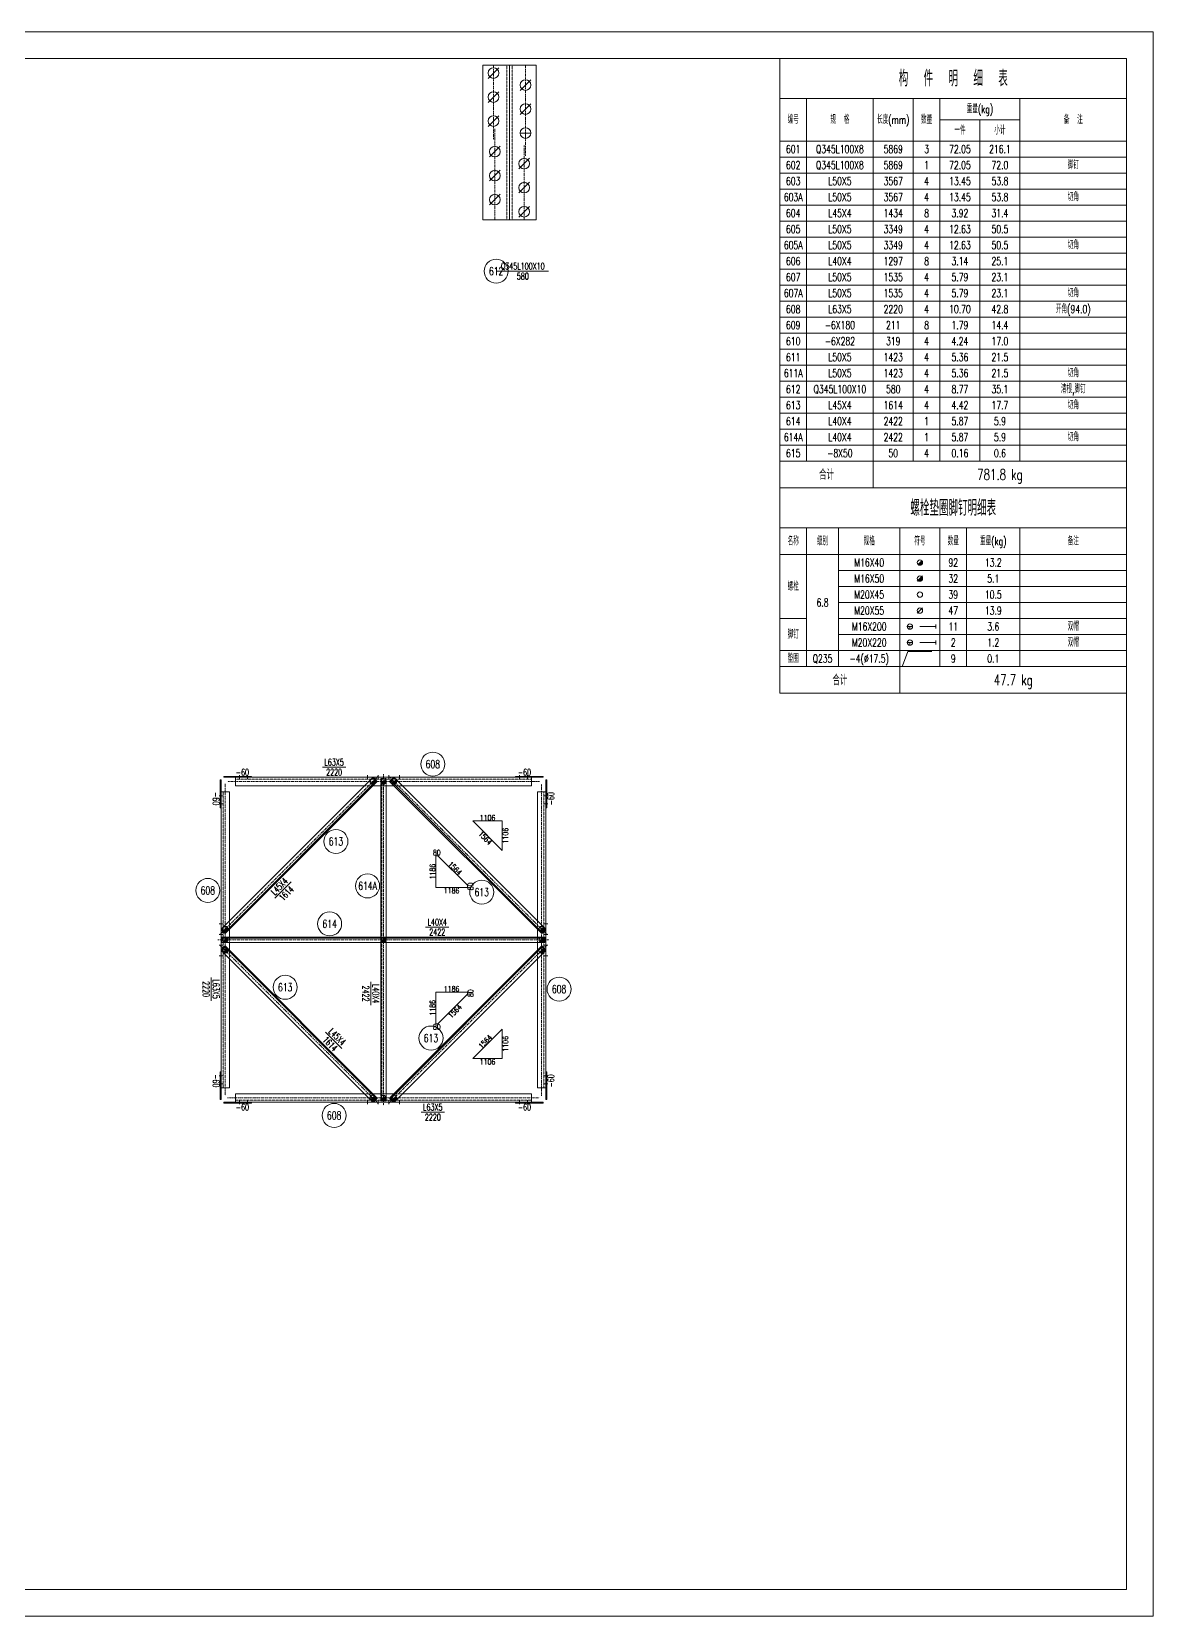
# Model space of a CAD drawing. Extents: x -62666 to 126696, y -48828 to 60042.
# Drawn here: x -54256 to -45846, y -24318 to -12438 of the extents above; entities that cross this region are included whole.
import ezdxf
from ezdxf.enums import TextEntityAlignment as Align

# ---------------------------------------------------------------- set-up
doc = ezdxf.new("R2010")
doc.units = 0
doc.header["$MEASUREMENT"] = 0
doc.linetypes.add('Dash', pattern=[2.75, 2, -0.75])
doc.linetypes.add('DashDot', pattern=[15.6, 9, -3, 0.6, -3])
doc.layers.get('0').update_dxf_attribs({"linetype": 'CONTINUOUS', "lineweight": 25})
doc.styles.get("Standard").update_dxf_attribs({"font": 'simplex.shx', "width": 0.7, "height": 3, "bigfont": 'gbhzfs.shx'})

# ---------------------------------------------------------------- blocks, each defined once
blk = doc.blocks.new('M16X40S')
at = {"color": 3, "linetype": 'Continuous', "lineweight": 13}
blk.add_line((-0.707, -0.707), (0.707, 0.707), dxfattribs=at)
blk.add_circle((0, 0), 1, dxfattribs=at)
for radius in [0.9, 0.8, 0.7, 0.6, 0.5, 0.4, 0.3, 0.2, 0.1]:
    blk.add_arc((0, 0), radius, 225, 45, dxfattribs=at)
blk = doc.blocks.new('M16X50S')
at = {"color": 3, "linetype": 'Continuous', "lineweight": 13}
blk.add_line((-1, -1), (1, 1), dxfattribs=at)
blk.add_circle((0, 0), 1, dxfattribs=at)
for radius in [0.9, 0.8, 0.7, 0.6, 0.5, 0.4, 0.3, 0.2, 0.1]:
    blk.add_arc((0, 0), radius, 225, 45, dxfattribs=at)
blk = doc.blocks.new('M20X45S')
at = {"color": 3, "linetype": 'Continuous', "lineweight": 13}
blk.add_circle((0, 0), 1, dxfattribs=at)
blk = doc.blocks.new('M20X55S')
at = {"color": 3, "linetype": 'Continuous', "lineweight": 13}
blk.add_line((-1, -1), (1, 1), dxfattribs=at)
blk.add_circle((0, 0), 1, dxfattribs=at)
blk = doc.blocks.new('StepBoltML')
at = {"color": 3, "linetype": 'Continuous', "lineweight": 13}
for p, q in [((-4.75, 0), (-2.75, 0)), ((-3.75, 0), (-3.75, -1)), ((0, 0), (6, 0)), ((6, -0.75), (6, 0.75))]:
    blk.add_line(p, q, dxfattribs=at)
blk.add_circle((-3.75, 0), 1, dxfattribs=at)
blk = doc.blocks.new('WasherML')
at = {"color": 3, "linetype": 'Continuous', "lineweight": 13}
for p, q in [((-6.5, -2.7), (-4.5, 2.7)), ((-4.5, 2.7), (4.5, 2.7))]:
    blk.add_line(p, q, dxfattribs=at)
blk = doc.blocks.new('StepBolt')
at = {"color": 3, "linetype": 'Continuous', "lineweight": 13}
for p, q in [((-1, 0), (1, 0)), ((0, 0), (0, -1))]:
    blk.add_line(p, q, dxfattribs=at)
blk.add_circle((0, 0), 1, dxfattribs=at)

msp = doc.modelspace()

# ---------------------------------------------------------------- linework, layer by layer
at = {"color": 7, "linetype": 'Continuous', "lineweight": 18}
for p, q in [((-62666.47025, -12438.15675), (-45846.47025, -12438.15675)), ((-45846.47025, -24318.15675), (-45846.47025, -12438.15675)), ((-62166.47025, -12638.15675), (-46046.47025, -12638.15675)), ((-46046.47025, -24118.15675), (-46046.47025, -12638.15675)), ((-62166.47025, -24118.15675), (-46046.47025, -24118.15675)), ((-62666.47025, -24318.15675), (-45846.47025, -24318.15675))]:
    msp.add_line(p, q, dxfattribs=at)
at = {"color": 2, "linetype": 'DashDot', "lineweight": 0}
for p, q in [((-50794.02382, -12688.15675), (-50793.8941, -13248.15675)), ((-50554.02382, -12688.15675), (-50554.15354, -13368.15675)), ((-50784.02382, -13847.45845), (-50783.8941, -13167.45845)), ((-50564.02382, -13847.45845), (-50564.15354, -13287.45845)), ((-51659.97587, -18021.24885), (-52843.64244, -19204.91542)), ((-51618.86674, -18005.13973), (-51618.86674, -20486.90937)), ((-50394.09105, -19204.91542), (-51577.75761, -18021.24885)), ((-52804.75156, -18076.02691), (-52804.75156, -20416.02219)), ((-50448.8691, -18060.13973), (-52788.86439, -18060.13973)), ((-50432.98192, -20416.02219), (-50432.98192, -18076.02691)), ((-52859.75156, -19246.02455), (-50377.98192, -19246.02455)), ((-52843.64244, -19287.13368), (-51659.97587, -20470.80024)), ((-51577.75761, -20470.80024), (-50394.09105, -19287.13368)), ((-52788.86439, -20431.90937), (-50448.8691, -20431.90937))]:
    msp.add_line(p, q, dxfattribs=at)
at = {"color": 1, "linetype": 'Dash', "lineweight": 0}
for p, q in [((-50694.02382, -13847.45845), (-50694.02382, -12688.15675)), ((-50654.02382, -13847.45845), (-50654.02382, -12688.15675)), ((-52608.86439, -18028.13973), (-52728.86439, -18028.13973)), ((-50508.8691, -18043.13973), (-52728.86439, -18043.13973)), ((-51638.86674, -18038.13973), (-51638.86674, -18091.13973)), ((-51598.86674, -18038.13973), (-51638.86674, -18038.13973)), ((-51630.86674, -18038.13973), (-51630.86674, -20453.90937)), ((-51598.86674, -18091.13973), (-51598.86674, -18038.13973)), ((-50508.8691, -18028.13973), (-50628.8691, -18028.13973)), ((-52836.75156, -18136.02691), (-52836.75156, -18256.02691)), ((-52821.75156, -18136.02691), (-52821.75156, -20356.02219)), ((-51760.97944, -18091.13973), (-51697.33983, -18091.13973)), ((-51540.39365, -18091.13973), (-51476.75404, -18091.13973)), ((-50415.98192, -20356.02219), (-50415.98192, -18136.02691)), ((-50400.98192, -18256.02691), (-50400.98192, -18136.02691)), ((-52773.75156, -19167.55146), (-52773.75156, -19103.91185)), ((-50463.98192, -19103.91185), (-50463.98192, -19167.55146)), ((-52773.75156, -19266.02455), (-52773.75156, -19226.02455)), ((-51638.86674, -19226.02455), (-51638.86674, -19266.02455)), ((-51598.86674, -19266.02455), (-51598.86674, -19226.02455)), ((-50463.98192, -19226.02455), (-50463.98192, -19266.02455)), ((-52773.75156, -19388.13725), (-52773.75156, -19324.49764)), ((-50463.98192, -19324.49764), (-50463.98192, -19388.13725)), ((-52836.75156, -20236.02219), (-52836.75156, -20356.02219)), ((-50400.98192, -20356.02219), (-50400.98192, -20236.02219)), ((-51697.33983, -20400.90937), (-51760.97944, -20400.90937)), ((-51638.86674, -20400.90937), (-51638.86674, -20453.90937)), ((-51598.86674, -20453.90937), (-51598.86674, -20400.90937)), ((-51476.75404, -20400.90937), (-51540.39365, -20400.90937)), ((-52728.86439, -20448.90937), (-50508.8691, -20448.90937)), ((-52728.86439, -20463.90937), (-52608.86439, -20463.90937)), ((-51638.86674, -20453.90937), (-51598.86674, -20453.90937)), ((-50628.8691, -20463.90937), (-50508.8691, -20463.90937))]:
    msp.add_line(p, q, dxfattribs=at)
at = {"color": 7, "linetype": 'Continuous', "lineweight": 13}
for p, q in [((-50766.52382, -14233.89234), (-50381.52382, -14233.89234)), ((-51901.36596, -17953.13973), (-52076.36596, -17953.13973)), ((-52310.84754, -18810.71345), (-52434.59122, -18934.45714)), ((-51302.73847, -19151.02455), (-51127.73847, -19151.02455)), ((-52911.75156, -19528.52376), (-52911.75156, -19703.52376)), ((-51713.86674, -19562.15282), (-51713.86674, -19737.15282)), ((-52054.17784, -19938.00534), (-51930.43415, -20061.74903)), ((-51336.36753, -20538.90937), (-51161.36753, -20538.90937))]:
    msp.add_line(p, q, dxfattribs=at)
at = {"color": 7, "linetype": 'Continuous', "lineweight": 0}
for p, q in [((-51670.58247, -18053.06866), (-52811.82263, -19194.30882)), ((-50425.91085, -19194.30882), (-51567.15101, -18053.06866)), ((-52829.75156, -19234.02455), (-50407.98192, -19234.02455)), ((-52811.82263, -19297.74028), (-51670.58247, -20438.98044)), ((-51567.15101, -20438.98044), (-50425.91085, -19297.74028))]:
    msp.add_line(p, q, dxfattribs=at)
at = {"color": 1, "linetype": 'Continuous', "lineweight": 0}
for p, q in [((-50727.88454, -18355.04235), (-50949.0615, -18355.04235)), ((-50949.0615, -18355.04235), (-50727.88454, -18576.21931)), ((-50727.88454, -18576.21931), (-50727.88454, -18355.04235)), ((-51210.5836, -18616.56444), (-51226.5836, -18616.56444)), ((-51226.5836, -18616.56444), (-51226.5836, -18853.74141)), ((-50989.40663, -18837.74141), (-51210.5836, -18616.56444)), ((-51226.5836, -18853.74141), (-50989.40663, -18853.74141)), ((-50989.40663, -18853.74141), (-50989.40663, -18837.74141)), ((-50989.40663, -19638.30769), (-51226.5836, -19638.30769)), ((-51226.5836, -19638.30769), (-51226.5836, -19875.48466)), ((-51210.5836, -19875.48466), (-50989.40663, -19654.30769)), ((-50989.40663, -19654.30769), (-50989.40663, -19638.30769)), ((-51226.5836, -19875.48466), (-51210.5836, -19875.48466)), ((-50727.88454, -19915.82979), (-50949.0615, -20137.00675)), ((-50727.88454, -20137.00675), (-50727.88454, -19915.82979)), ((-50949.0615, -20137.00675), (-50727.88454, -20137.00675))]:
    msp.add_line(p, q, dxfattribs=at)
at = {"color": 7, "linetype": 'Continuous', "lineweight": 0}
for points in [[(-50674.02382, -12688.15675), (-50874.02382, -12688.15675)], [(-50874.02382, -12688.15675), (-50874.02382, -13847.45845)], [(-50674.02382, -13847.45845), (-50674.02382, -12688.15675)], [(-50674.02382, -12688.15675), (-50474.02382, -12688.15675)], [(-50674.02382, -13847.45845), (-50674.02382, -12688.15675)], [(-50474.02382, -12688.15675), (-50474.02382, -13847.45845)], [(-50874.02382, -13847.45845), (-50674.02382, -13847.45845)], [(-50474.02382, -13847.45845), (-50674.02382, -13847.45845)], [(-52842.73692, -18256.02691), (-52842.73692, -18048.18843)], [(-52842.73692, -18048.18843), (-52836.75156, -18048.18843)], [(-52836.75156, -18048.18843), (-52836.75156, -18256.02691)], [(-52830.20741, -19160.36769), (-51704.5236, -18034.68388)], [(-52608.86439, -18022.15437), (-52816.70286, -18022.15437)], [(-52816.70286, -18022.15437), (-52816.70286, -18028.13973)], [(-52816.70286, -18028.13973), (-52608.86439, -18028.13973)], [(-52728.86439, -18028.13973), (-52728.86439, -18091.13973)], [(-52608.86439, -18028.13973), (-52608.86439, -18022.15437)], [(-50628.8691, -18028.13973), (-52608.86439, -18028.13973)], [(-51704.5236, -18034.68388), (-51688.96725, -18034.68388)], [(-51688.96725, -18034.68388), (-51664.92562, -18058.72551)], [(-51572.80787, -18058.72551), (-51548.76624, -18034.68388)], [(-51548.76624, -18034.68388), (-51533.20989, -18034.68388)], [(-51533.20989, -18034.68388), (-50407.52608, -19160.36769)], [(-50628.8691, -18028.13973), (-50628.8691, -18022.15437)], [(-50628.8691, -18022.15437), (-50421.03062, -18022.15437)], [(-50421.03062, -18028.13973), (-50628.8691, -18028.13973)], [(-50508.8691, -18091.13973), (-50508.8691, -18028.13973)], [(-50421.03062, -18022.15437), (-50421.03062, -18028.13973)], [(-50400.98192, -18048.18843), (-50400.98192, -18256.02691)], [(-50394.99657, -18048.18843), (-50400.98192, -18048.18843)], [(-50394.99657, -18256.02691), (-50394.99657, -18048.18843)], [(-52773.75156, -18136.02691), (-52836.75156, -18136.02691)], [(-51664.92562, -18058.72551), (-52806.16578, -19199.96567)], [(-52773.75156, -19103.91185), (-52773.75156, -18136.02691)], [(-52728.86439, -18091.13973), (-51760.97944, -18091.13973)], [(-51697.33983, -18091.13973), (-51540.39365, -18091.13973)], [(-51638.86674, -18091.13973), (-51638.86674, -19226.02455)], [(-51598.86674, -19226.02455), (-51598.86674, -18091.13973)], [(-50431.56771, -19199.96567), (-51572.80787, -18058.72551)], [(-51476.75404, -18091.13973), (-50508.8691, -18091.13973)], [(-50400.98192, -18136.02691), (-50463.98192, -18136.02691)], [(-50463.98192, -18136.02691), (-50463.98192, -19103.91185)], [(-52836.75156, -18256.02691), (-52842.73692, -18256.02691)], [(-52836.75156, -18256.02691), (-52836.75156, -20236.02219)], [(-50400.98192, -20236.02219), (-50400.98192, -18256.02691)], [(-50400.98192, -18256.02691), (-50394.99657, -18256.02691)], [(-52830.20741, -19175.92404), (-52830.20741, -19160.36769)], [(-52806.16578, -19199.96567), (-52830.20741, -19175.92404)], [(-52829.75156, -19226.02455), (-50407.98192, -19226.02455)], [(-52829.75156, -19266.02455), (-52829.75156, -19226.02455)], [(-52773.75156, -19226.02455), (-52773.75156, -19167.55146)], [(-50463.98192, -19167.55146), (-50463.98192, -19226.02455)], [(-50407.52608, -19175.92404), (-50431.56771, -19199.96567)], [(-50407.98192, -19226.02455), (-50407.98192, -19266.02455)], [(-50407.52608, -19160.36769), (-50407.52608, -19175.92404)], [(-52830.20741, -19316.12505), (-52806.16578, -19292.08342)], [(-52830.20741, -19331.6814), (-52830.20741, -19316.12505)], [(-51704.5236, -20457.36521), (-52830.20741, -19331.6814)], [(-50407.98192, -19266.02455), (-52829.75156, -19266.02455)], [(-52806.16578, -19292.08342), (-51664.92562, -20433.32358)], [(-52773.75156, -19324.49764), (-52773.75156, -19266.02455)], [(-51638.86674, -19266.02455), (-51638.86674, -20400.90937)], [(-51598.86674, -20400.90937), (-51598.86674, -19266.02455)], [(-51572.80787, -20433.32358), (-50431.56771, -19292.08342)], [(-50407.52608, -19331.6814), (-51533.20989, -20457.36521)], [(-50463.98192, -19266.02455), (-50463.98192, -19324.49764)], [(-50431.56771, -19292.08342), (-50407.52608, -19316.12505)], [(-50407.52608, -19316.12505), (-50407.52608, -19331.6814)], [(-52773.75156, -20356.02219), (-52773.75156, -19388.13725)], [(-50463.98192, -19388.13725), (-50463.98192, -20356.02219)], [(-52836.75156, -20236.02219), (-52842.73692, -20236.02219)], [(-52842.73692, -20236.02219), (-52842.73692, -20443.86067)], [(-52836.75156, -20443.86067), (-52836.75156, -20236.02219)], [(-50400.98192, -20443.86067), (-50400.98192, -20236.02219)], [(-50400.98192, -20236.02219), (-50394.99657, -20236.02219)], [(-50394.99657, -20236.02219), (-50394.99657, -20443.86067)], [(-52836.75156, -20356.02219), (-52773.75156, -20356.02219)], [(-51760.97944, -20400.90937), (-52728.86439, -20400.90937)], [(-52728.86439, -20400.90937), (-52728.86439, -20463.90937)], [(-51540.39365, -20400.90937), (-51697.33983, -20400.90937)], [(-51664.92562, -20433.32358), (-51688.96725, -20457.36521)], [(-51548.76624, -20457.36521), (-51572.80787, -20433.32358)], [(-50508.8691, -20400.90937), (-51476.75404, -20400.90937)], [(-50508.8691, -20463.90937), (-50508.8691, -20400.90937)], [(-50463.98192, -20356.02219), (-50400.98192, -20356.02219)], [(-52842.73692, -20443.86067), (-52836.75156, -20443.86067)], [(-52816.70286, -20463.90937), (-52608.86439, -20463.90937)], [(-52816.70286, -20469.89472), (-52816.70286, -20463.90937)], [(-52608.86439, -20469.89472), (-52816.70286, -20469.89472)], [(-52608.86439, -20463.90937), (-50628.8691, -20463.90937)], [(-52608.86439, -20463.90937), (-52608.86439, -20469.89472)], [(-51688.96725, -20457.36521), (-51704.5236, -20457.36521)], [(-51533.20989, -20457.36521), (-51548.76624, -20457.36521)], [(-50421.03062, -20463.90937), (-50628.8691, -20463.90937)], [(-50628.8691, -20463.90937), (-50628.8691, -20469.89472)], [(-50628.8691, -20469.89472), (-50421.03062, -20469.89472)], [(-50421.03062, -20469.89472), (-50421.03062, -20463.90937)], [(-50394.99657, -20443.86067), (-50400.98192, -20443.86067)]]:
    msp.add_lwpolyline(points, dxfattribs=at)
at = {"color": 3, "linetype": 'Continuous', "lineweight": 13}
for points in [[(-48646.47025, -12638.15675), (-48646.47025, -12938.15675), (-46046.47025, -12938.15675), (-46046.47025, -12638.15675)], [(-48646.47025, -12938.15675), (-48646.47025, -13258.15675), (-48446.47025, -13258.15675), (-48446.47025, -12938.15675)], [(-48446.47025, -12938.15675), (-48446.47025, -13258.15675), (-47946.47025, -13258.15675), (-47946.47025, -12938.15675)], [(-47946.47025, -12938.15675), (-47946.47025, -13258.15675), (-47646.47025, -13258.15675), (-47646.47025, -12938.15675)], [(-47646.47025, -12938.15675), (-47646.47025, -13258.15675), (-47446.47025, -13258.15675), (-47446.47025, -12938.15675)], [(-47446.47025, -12938.15675), (-47446.47025, -13098.15675), (-46846.47025, -13098.15675), (-46846.47025, -12938.15675)], [(-46846.47025, -12938.15675), (-46846.47025, -13258.15675), (-46046.47025, -13258.15675), (-46046.47025, -12938.15675)], [(-47446.47025, -13098.15675), (-47446.47025, -13258.15675), (-47146.47025, -13258.15675), (-47146.47025, -13098.15675)], [(-47146.47025, -13098.15675), (-47146.47025, -13258.15675), (-46846.47025, -13258.15675), (-46846.47025, -13098.15675)], [(-48646.47025, -13258.15675), (-48646.47025, -13378.15675), (-48446.47025, -13378.15675), (-48446.47025, -13258.15675)], [(-48446.47025, -13258.15675), (-48446.47025, -13378.15675), (-47946.47025, -13378.15675), (-47946.47025, -13258.15675)], [(-47946.47025, -13258.15675), (-47946.47025, -13378.15675), (-47646.47025, -13378.15675), (-47646.47025, -13258.15675)], [(-47646.47025, -13258.15675), (-47646.47025, -13378.15675), (-47446.47025, -13378.15675), (-47446.47025, -13258.15675)], [(-47446.47025, -13258.15675), (-47446.47025, -13378.15675), (-47146.47025, -13378.15675), (-47146.47025, -13258.15675)], [(-47146.47025, -13258.15675), (-47146.47025, -13378.15675), (-46846.47025, -13378.15675), (-46846.47025, -13258.15675)], [(-46846.47025, -13258.15675), (-46846.47025, -13378.15675), (-46046.47025, -13378.15675), (-46046.47025, -13258.15675)], [(-48646.47025, -13378.15675), (-48646.47025, -13498.15675), (-48446.47025, -13498.15675), (-48446.47025, -13378.15675)], [(-48446.47025, -13378.15675), (-48446.47025, -13498.15675), (-47946.47025, -13498.15675), (-47946.47025, -13378.15675)], [(-47946.47025, -13378.15675), (-47946.47025, -13498.15675), (-47646.47025, -13498.15675), (-47646.47025, -13378.15675)], [(-47646.47025, -13378.15675), (-47646.47025, -13498.15675), (-47446.47025, -13498.15675), (-47446.47025, -13378.15675)], [(-47446.47025, -13378.15675), (-47446.47025, -13498.15675), (-47146.47025, -13498.15675), (-47146.47025, -13378.15675)], [(-47146.47025, -13378.15675), (-47146.47025, -13498.15675), (-46846.47025, -13498.15675), (-46846.47025, -13378.15675)], [(-46846.47025, -13378.15675), (-46846.47025, -13498.15675), (-46046.47025, -13498.15675), (-46046.47025, -13378.15675)], [(-48646.47025, -13498.15675), (-48646.47025, -13618.15675), (-48446.47025, -13618.15675), (-48446.47025, -13498.15675)], [(-48446.47025, -13498.15675), (-48446.47025, -13618.15675), (-47946.47025, -13618.15675), (-47946.47025, -13498.15675)], [(-47946.47025, -13498.15675), (-47946.47025, -13618.15675), (-47646.47025, -13618.15675), (-47646.47025, -13498.15675)], [(-47646.47025, -13498.15675), (-47646.47025, -13618.15675), (-47446.47025, -13618.15675), (-47446.47025, -13498.15675)], [(-47446.47025, -13498.15675), (-47446.47025, -13618.15675), (-47146.47025, -13618.15675), (-47146.47025, -13498.15675)], [(-47146.47025, -13498.15675), (-47146.47025, -13618.15675), (-46846.47025, -13618.15675), (-46846.47025, -13498.15675)], [(-46846.47025, -13498.15675), (-46846.47025, -13618.15675), (-46046.47025, -13618.15675), (-46046.47025, -13498.15675)], [(-48646.47025, -13618.15675), (-48646.47025, -13738.15675), (-48446.47025, -13738.15675), (-48446.47025, -13618.15675)], [(-48446.47025, -13618.15675), (-48446.47025, -13738.15675), (-47946.47025, -13738.15675), (-47946.47025, -13618.15675)], [(-47946.47025, -13618.15675), (-47946.47025, -13738.15675), (-47646.47025, -13738.15675), (-47646.47025, -13618.15675)], [(-47646.47025, -13618.15675), (-47646.47025, -13738.15675), (-47446.47025, -13738.15675), (-47446.47025, -13618.15675)], [(-47446.47025, -13618.15675), (-47446.47025, -13738.15675), (-47146.47025, -13738.15675), (-47146.47025, -13618.15675)], [(-47146.47025, -13618.15675), (-47146.47025, -13738.15675), (-46846.47025, -13738.15675), (-46846.47025, -13618.15675)], [(-46846.47025, -13618.15675), (-46846.47025, -13738.15675), (-46046.47025, -13738.15675), (-46046.47025, -13618.15675)], [(-48646.47025, -13738.15675), (-48646.47025, -13858.15675), (-48446.47025, -13858.15675), (-48446.47025, -13738.15675)], [(-48446.47025, -13738.15675), (-48446.47025, -13858.15675), (-47946.47025, -13858.15675), (-47946.47025, -13738.15675)], [(-47946.47025, -13738.15675), (-47946.47025, -13858.15675), (-47646.47025, -13858.15675), (-47646.47025, -13738.15675)], [(-47646.47025, -13738.15675), (-47646.47025, -13858.15675), (-47446.47025, -13858.15675), (-47446.47025, -13738.15675)], [(-47446.47025, -13738.15675), (-47446.47025, -13858.15675), (-47146.47025, -13858.15675), (-47146.47025, -13738.15675)], [(-47146.47025, -13738.15675), (-47146.47025, -13858.15675), (-46846.47025, -13858.15675), (-46846.47025, -13738.15675)], [(-46846.47025, -13738.15675), (-46846.47025, -13858.15675), (-46046.47025, -13858.15675), (-46046.47025, -13738.15675)], [(-48646.47025, -13858.15675), (-48646.47025, -13978.15675), (-48446.47025, -13978.15675), (-48446.47025, -13858.15675)], [(-48446.47025, -13858.15675), (-48446.47025, -13978.15675), (-47946.47025, -13978.15675), (-47946.47025, -13858.15675)], [(-47946.47025, -13858.15675), (-47946.47025, -13978.15675), (-47646.47025, -13978.15675), (-47646.47025, -13858.15675)], [(-47646.47025, -13858.15675), (-47646.47025, -13978.15675), (-47446.47025, -13978.15675), (-47446.47025, -13858.15675)], [(-47446.47025, -13858.15675), (-47446.47025, -13978.15675), (-47146.47025, -13978.15675), (-47146.47025, -13858.15675)], [(-47146.47025, -13858.15675), (-47146.47025, -13978.15675), (-46846.47025, -13978.15675), (-46846.47025, -13858.15675)], [(-46846.47025, -13858.15675), (-46846.47025, -13978.15675), (-46046.47025, -13978.15675), (-46046.47025, -13858.15675)], [(-48646.47025, -13978.15675), (-48646.47025, -14098.15675), (-48446.47025, -14098.15675), (-48446.47025, -13978.15675)], [(-48446.47025, -13978.15675), (-48446.47025, -14098.15675), (-47946.47025, -14098.15675), (-47946.47025, -13978.15675)], [(-47946.47025, -13978.15675), (-47946.47025, -14098.15675), (-47646.47025, -14098.15675), (-47646.47025, -13978.15675)], [(-47646.47025, -13978.15675), (-47646.47025, -14098.15675), (-47446.47025, -14098.15675), (-47446.47025, -13978.15675)], [(-47446.47025, -13978.15675), (-47446.47025, -14098.15675), (-47146.47025, -14098.15675), (-47146.47025, -13978.15675)], [(-47146.47025, -13978.15675), (-47146.47025, -14098.15675), (-46846.47025, -14098.15675), (-46846.47025, -13978.15675)], [(-46846.47025, -13978.15675), (-46846.47025, -14098.15675), (-46046.47025, -14098.15675), (-46046.47025, -13978.15675)], [(-48646.47025, -14098.15675), (-48646.47025, -14218.15675), (-48446.47025, -14218.15675), (-48446.47025, -14098.15675)], [(-48446.47025, -14098.15675), (-48446.47025, -14218.15675), (-47946.47025, -14218.15675), (-47946.47025, -14098.15675)], [(-47946.47025, -14098.15675), (-47946.47025, -14218.15675), (-47646.47025, -14218.15675), (-47646.47025, -14098.15675)], [(-47646.47025, -14098.15675), (-47646.47025, -14218.15675), (-47446.47025, -14218.15675), (-47446.47025, -14098.15675)], [(-47446.47025, -14098.15675), (-47446.47025, -14218.15675), (-47146.47025, -14218.15675), (-47146.47025, -14098.15675)], [(-47146.47025, -14098.15675), (-47146.47025, -14218.15675), (-46846.47025, -14218.15675), (-46846.47025, -14098.15675)], [(-46846.47025, -14098.15675), (-46846.47025, -14218.15675), (-46046.47025, -14218.15675), (-46046.47025, -14098.15675)], [(-48646.47025, -14218.15675), (-48646.47025, -14338.15675), (-48446.47025, -14338.15675), (-48446.47025, -14218.15675)], [(-48446.47025, -14218.15675), (-48446.47025, -14338.15675), (-47946.47025, -14338.15675), (-47946.47025, -14218.15675)], [(-47946.47025, -14218.15675), (-47946.47025, -14338.15675), (-47646.47025, -14338.15675), (-47646.47025, -14218.15675)], [(-47646.47025, -14218.15675), (-47646.47025, -14338.15675), (-47446.47025, -14338.15675), (-47446.47025, -14218.15675)], [(-47446.47025, -14218.15675), (-47446.47025, -14338.15675), (-47146.47025, -14338.15675), (-47146.47025, -14218.15675)], [(-47146.47025, -14218.15675), (-47146.47025, -14338.15675), (-46846.47025, -14338.15675), (-46846.47025, -14218.15675)], [(-46846.47025, -14218.15675), (-46846.47025, -14338.15675), (-46046.47025, -14338.15675), (-46046.47025, -14218.15675)], [(-48646.47025, -14338.15675), (-48646.47025, -14458.15675), (-48446.47025, -14458.15675), (-48446.47025, -14338.15675)], [(-48446.47025, -14338.15675), (-48446.47025, -14458.15675), (-47946.47025, -14458.15675), (-47946.47025, -14338.15675)], [(-47946.47025, -14338.15675), (-47946.47025, -14458.15675), (-47646.47025, -14458.15675), (-47646.47025, -14338.15675)], [(-47646.47025, -14338.15675), (-47646.47025, -14458.15675), (-47446.47025, -14458.15675), (-47446.47025, -14338.15675)], [(-47446.47025, -14338.15675), (-47446.47025, -14458.15675), (-47146.47025, -14458.15675), (-47146.47025, -14338.15675)], [(-47146.47025, -14338.15675), (-47146.47025, -14458.15675), (-46846.47025, -14458.15675), (-46846.47025, -14338.15675)], [(-46846.47025, -14338.15675), (-46846.47025, -14458.15675), (-46046.47025, -14458.15675), (-46046.47025, -14338.15675)], [(-48646.47025, -14458.15675), (-48646.47025, -14578.15675), (-48446.47025, -14578.15675), (-48446.47025, -14458.15675)], [(-48446.47025, -14458.15675), (-48446.47025, -14578.15675), (-47946.47025, -14578.15675), (-47946.47025, -14458.15675)], [(-47946.47025, -14458.15675), (-47946.47025, -14578.15675), (-47646.47025, -14578.15675), (-47646.47025, -14458.15675)], [(-47646.47025, -14458.15675), (-47646.47025, -14578.15675), (-47446.47025, -14578.15675), (-47446.47025, -14458.15675)], [(-47446.47025, -14458.15675), (-47446.47025, -14578.15675), (-47146.47025, -14578.15675), (-47146.47025, -14458.15675)], [(-47146.47025, -14458.15675), (-47146.47025, -14578.15675), (-46846.47025, -14578.15675), (-46846.47025, -14458.15675)], [(-46846.47025, -14458.15675), (-46846.47025, -14578.15675), (-46046.47025, -14578.15675), (-46046.47025, -14458.15675)], [(-48646.47025, -14578.15675), (-48646.47025, -14698.15675), (-48446.47025, -14698.15675), (-48446.47025, -14578.15675)], [(-48446.47025, -14578.15675), (-48446.47025, -14698.15675), (-47946.47025, -14698.15675), (-47946.47025, -14578.15675)], [(-47946.47025, -14578.15675), (-47946.47025, -14698.15675), (-47646.47025, -14698.15675), (-47646.47025, -14578.15675)], [(-47646.47025, -14578.15675), (-47646.47025, -14698.15675), (-47446.47025, -14698.15675), (-47446.47025, -14578.15675)], [(-47446.47025, -14578.15675), (-47446.47025, -14698.15675), (-47146.47025, -14698.15675), (-47146.47025, -14578.15675)], [(-47146.47025, -14578.15675), (-47146.47025, -14698.15675), (-46846.47025, -14698.15675), (-46846.47025, -14578.15675)], [(-46846.47025, -14578.15675), (-46846.47025, -14698.15675), (-46046.47025, -14698.15675), (-46046.47025, -14578.15675)], [(-48646.47025, -14698.15675), (-48646.47025, -14818.15675), (-48446.47025, -14818.15675), (-48446.47025, -14698.15675)], [(-48446.47025, -14698.15675), (-48446.47025, -14818.15675), (-47946.47025, -14818.15675), (-47946.47025, -14698.15675)], [(-47946.47025, -14698.15675), (-47946.47025, -14818.15675), (-47646.47025, -14818.15675), (-47646.47025, -14698.15675)], [(-47646.47025, -14698.15675), (-47646.47025, -14818.15675), (-47446.47025, -14818.15675), (-47446.47025, -14698.15675)], [(-47446.47025, -14698.15675), (-47446.47025, -14818.15675), (-47146.47025, -14818.15675), (-47146.47025, -14698.15675)], [(-47146.47025, -14698.15675), (-47146.47025, -14818.15675), (-46846.47025, -14818.15675), (-46846.47025, -14698.15675)], [(-46846.47025, -14698.15675), (-46846.47025, -14818.15675), (-46046.47025, -14818.15675), (-46046.47025, -14698.15675)], [(-48646.47025, -14818.15675), (-48646.47025, -14938.15675), (-48446.47025, -14938.15675), (-48446.47025, -14818.15675)], [(-48446.47025, -14818.15675), (-48446.47025, -14938.15675), (-47946.47025, -14938.15675), (-47946.47025, -14818.15675)], [(-47946.47025, -14818.15675), (-47946.47025, -14938.15675), (-47646.47025, -14938.15675), (-47646.47025, -14818.15675)], [(-47646.47025, -14818.15675), (-47646.47025, -14938.15675), (-47446.47025, -14938.15675), (-47446.47025, -14818.15675)], [(-47446.47025, -14818.15675), (-47446.47025, -14938.15675), (-47146.47025, -14938.15675), (-47146.47025, -14818.15675)], [(-47146.47025, -14818.15675), (-47146.47025, -14938.15675), (-46846.47025, -14938.15675), (-46846.47025, -14818.15675)], [(-46846.47025, -14818.15675), (-46846.47025, -14938.15675), (-46046.47025, -14938.15675), (-46046.47025, -14818.15675)], [(-48646.47025, -14938.15675), (-48646.47025, -15058.15675), (-48446.47025, -15058.15675), (-48446.47025, -14938.15675)], [(-48446.47025, -14938.15675), (-48446.47025, -15058.15675), (-47946.47025, -15058.15675), (-47946.47025, -14938.15675)], [(-47946.47025, -14938.15675), (-47946.47025, -15058.15675), (-47646.47025, -15058.15675), (-47646.47025, -14938.15675)], [(-47646.47025, -14938.15675), (-47646.47025, -15058.15675), (-47446.47025, -15058.15675), (-47446.47025, -14938.15675)], [(-47446.47025, -14938.15675), (-47446.47025, -15058.15675), (-47146.47025, -15058.15675), (-47146.47025, -14938.15675)], [(-47146.47025, -14938.15675), (-47146.47025, -15058.15675), (-46846.47025, -15058.15675), (-46846.47025, -14938.15675)], [(-46846.47025, -14938.15675), (-46846.47025, -15058.15675), (-46046.47025, -15058.15675), (-46046.47025, -14938.15675)], [(-48646.47025, -15058.15675), (-48646.47025, -15178.15675), (-48446.47025, -15178.15675), (-48446.47025, -15058.15675)], [(-48446.47025, -15058.15675), (-48446.47025, -15178.15675), (-47946.47025, -15178.15675), (-47946.47025, -15058.15675)], [(-47946.47025, -15058.15675), (-47946.47025, -15178.15675), (-47646.47025, -15178.15675), (-47646.47025, -15058.15675)], [(-47646.47025, -15058.15675), (-47646.47025, -15178.15675), (-47446.47025, -15178.15675), (-47446.47025, -15058.15675)], [(-47446.47025, -15058.15675), (-47446.47025, -15178.15675), (-47146.47025, -15178.15675), (-47146.47025, -15058.15675)], [(-47146.47025, -15058.15675), (-47146.47025, -15178.15675), (-46846.47025, -15178.15675), (-46846.47025, -15058.15675)], [(-46846.47025, -15058.15675), (-46846.47025, -15178.15675), (-46046.47025, -15178.15675), (-46046.47025, -15058.15675)], [(-48646.47025, -15178.15675), (-48646.47025, -15298.15675), (-48446.47025, -15298.15675), (-48446.47025, -15178.15675)], [(-48446.47025, -15178.15675), (-48446.47025, -15298.15675), (-47946.47025, -15298.15675), (-47946.47025, -15178.15675)], [(-47946.47025, -15178.15675), (-47946.47025, -15298.15675), (-47646.47025, -15298.15675), (-47646.47025, -15178.15675)], [(-47646.47025, -15178.15675), (-47646.47025, -15298.15675), (-47446.47025, -15298.15675), (-47446.47025, -15178.15675)], [(-47446.47025, -15178.15675), (-47446.47025, -15298.15675), (-47146.47025, -15298.15675), (-47146.47025, -15178.15675)], [(-47146.47025, -15178.15675), (-47146.47025, -15298.15675), (-46846.47025, -15298.15675), (-46846.47025, -15178.15675)], [(-46846.47025, -15178.15675), (-46846.47025, -15298.15675), (-46046.47025, -15298.15675), (-46046.47025, -15178.15675)], [(-48646.47025, -15298.15675), (-48646.47025, -15418.15675), (-48446.47025, -15418.15675), (-48446.47025, -15298.15675)], [(-48446.47025, -15298.15675), (-48446.47025, -15418.15675), (-47946.47025, -15418.15675), (-47946.47025, -15298.15675)], [(-47946.47025, -15298.15675), (-47946.47025, -15418.15675), (-47646.47025, -15418.15675), (-47646.47025, -15298.15675)], [(-47646.47025, -15298.15675), (-47646.47025, -15418.15675), (-47446.47025, -15418.15675), (-47446.47025, -15298.15675)], [(-47446.47025, -15298.15675), (-47446.47025, -15418.15675), (-47146.47025, -15418.15675), (-47146.47025, -15298.15675)], [(-47146.47025, -15298.15675), (-47146.47025, -15418.15675), (-46846.47025, -15418.15675), (-46846.47025, -15298.15675)], [(-46846.47025, -15298.15675), (-46846.47025, -15418.15675), (-46046.47025, -15418.15675), (-46046.47025, -15298.15675)], [(-48646.47025, -15418.15675), (-48646.47025, -15538.15675), (-48446.47025, -15538.15675), (-48446.47025, -15418.15675)], [(-48446.47025, -15418.15675), (-48446.47025, -15538.15675), (-47946.47025, -15538.15675), (-47946.47025, -15418.15675)], [(-47946.47025, -15418.15675), (-47946.47025, -15538.15675), (-47646.47025, -15538.15675), (-47646.47025, -15418.15675)], [(-47646.47025, -15418.15675), (-47646.47025, -15538.15675), (-47446.47025, -15538.15675), (-47446.47025, -15418.15675)], [(-47446.47025, -15418.15675), (-47446.47025, -15538.15675), (-47146.47025, -15538.15675), (-47146.47025, -15418.15675)], [(-47146.47025, -15418.15675), (-47146.47025, -15538.15675), (-46846.47025, -15538.15675), (-46846.47025, -15418.15675)], [(-46846.47025, -15418.15675), (-46846.47025, -15538.15675), (-46046.47025, -15538.15675), (-46046.47025, -15418.15675)], [(-48646.47025, -15538.15675), (-48646.47025, -15658.15675), (-48446.47025, -15658.15675), (-48446.47025, -15538.15675)], [(-48446.47025, -15538.15675), (-48446.47025, -15658.15675), (-47946.47025, -15658.15675), (-47946.47025, -15538.15675)], [(-47946.47025, -15538.15675), (-47946.47025, -15658.15675), (-47646.47025, -15658.15675), (-47646.47025, -15538.15675)], [(-47646.47025, -15538.15675), (-47646.47025, -15658.15675), (-47446.47025, -15658.15675), (-47446.47025, -15538.15675)], [(-47446.47025, -15538.15675), (-47446.47025, -15658.15675), (-47146.47025, -15658.15675), (-47146.47025, -15538.15675)], [(-47146.47025, -15538.15675), (-47146.47025, -15658.15675), (-46846.47025, -15658.15675), (-46846.47025, -15538.15675)], [(-46846.47025, -15538.15675), (-46846.47025, -15658.15675), (-46046.47025, -15658.15675), (-46046.47025, -15538.15675)], [(-48646.47025, -15658.15675), (-48646.47025, -15858.15675), (-47946.47025, -15858.15675), (-47946.47025, -15658.15675)], [(-47946.47025, -15658.15675), (-47946.47025, -15858.15675), (-46046.47025, -15858.15675), (-46046.47025, -15658.15675)], [(-48646.47025, -15858.15675), (-48646.47025, -16158.15675), (-46046.47025, -16158.15675), (-46046.47025, -15858.15675)], [(-48646.47025, -16158.15675), (-48646.47025, -16358.15675), (-48446.47025, -16358.15675), (-48446.47025, -16158.15675)], [(-48446.47025, -16158.15675), (-48446.47025, -16358.15675), (-48206.47025, -16358.15675), (-48206.47025, -16158.15675)], [(-48206.47025, -16158.15675), (-48206.47025, -16358.15675), (-47746.47025, -16358.15675), (-47746.47025, -16158.15675)], [(-47746.47025, -16158.15675), (-47746.47025, -16358.15675), (-47446.47025, -16358.15675), (-47446.47025, -16158.15675)], [(-47446.47025, -16158.15675), (-47446.47025, -16358.15675), (-47246.47025, -16358.15675), (-47246.47025, -16158.15675)], [(-47246.47025, -16158.15675), (-47246.47025, -16358.15675), (-46846.47025, -16358.15675), (-46846.47025, -16158.15675)], [(-46846.47025, -16158.15675), (-46846.47025, -16358.15675), (-46046.47025, -16358.15675), (-46046.47025, -16158.15675)], [(-48646.47025, -16358.15675), (-48646.47025, -16838.15675), (-48446.47025, -16838.15675), (-48446.47025, -16358.15675)], [(-48446.47025, -16358.15675), (-48446.47025, -17078.15675), (-48206.47025, -17078.15675), (-48206.47025, -16358.15675)], [(-48206.47025, -16358.15675), (-48206.47025, -16478.15675), (-47746.47025, -16478.15675), (-47746.47025, -16358.15675)], [(-47746.47025, -16358.15675), (-47746.47025, -16478.15675), (-47446.47025, -16478.15675), (-47446.47025, -16358.15675)], [(-47446.47025, -16358.15675), (-47446.47025, -16478.15675), (-47246.47025, -16478.15675), (-47246.47025, -16358.15675)], [(-47246.47025, -16358.15675), (-47246.47025, -16478.15675), (-46846.47025, -16478.15675), (-46846.47025, -16358.15675)], [(-46846.47025, -16358.15675), (-46846.47025, -16478.15675), (-46046.47025, -16478.15675), (-46046.47025, -16358.15675)], [(-48206.47025, -16478.15675), (-48206.47025, -16598.15675), (-47746.47025, -16598.15675), (-47746.47025, -16478.15675)], [(-47746.47025, -16478.15675), (-47746.47025, -16598.15675), (-47446.47025, -16598.15675), (-47446.47025, -16478.15675)], [(-47446.47025, -16478.15675), (-47446.47025, -16598.15675), (-47246.47025, -16598.15675), (-47246.47025, -16478.15675)], [(-47246.47025, -16478.15675), (-47246.47025, -16598.15675), (-46846.47025, -16598.15675), (-46846.47025, -16478.15675)], [(-46846.47025, -16478.15675), (-46846.47025, -16598.15675), (-46046.47025, -16598.15675), (-46046.47025, -16478.15675)], [(-48206.47025, -16598.15675), (-48206.47025, -16718.15675), (-47746.47025, -16718.15675), (-47746.47025, -16598.15675)], [(-47746.47025, -16598.15675), (-47746.47025, -16718.15675), (-47446.47025, -16718.15675), (-47446.47025, -16598.15675)], [(-47446.47025, -16598.15675), (-47446.47025, -16718.15675), (-47246.47025, -16718.15675), (-47246.47025, -16598.15675)], [(-47246.47025, -16598.15675), (-47246.47025, -16718.15675), (-46846.47025, -16718.15675), (-46846.47025, -16598.15675)], [(-46846.47025, -16598.15675), (-46846.47025, -16718.15675), (-46046.47025, -16718.15675), (-46046.47025, -16598.15675)], [(-48206.47025, -16718.15675), (-48206.47025, -16838.15675), (-47746.47025, -16838.15675), (-47746.47025, -16718.15675)], [(-47746.47025, -16718.15675), (-47746.47025, -16838.15675), (-47446.47025, -16838.15675), (-47446.47025, -16718.15675)], [(-47446.47025, -16718.15675), (-47446.47025, -16838.15675), (-47246.47025, -16838.15675), (-47246.47025, -16718.15675)], [(-47246.47025, -16718.15675), (-47246.47025, -16838.15675), (-46846.47025, -16838.15675), (-46846.47025, -16718.15675)], [(-46846.47025, -16718.15675), (-46846.47025, -16838.15675), (-46046.47025, -16838.15675), (-46046.47025, -16718.15675)], [(-48646.47025, -16838.15675), (-48646.47025, -17078.15675), (-48446.47025, -17078.15675), (-48446.47025, -16838.15675)], [(-48206.47025, -16838.15675), (-48206.47025, -16958.15675), (-47746.47025, -16958.15675), (-47746.47025, -16838.15675)], [(-47746.47025, -16838.15675), (-47746.47025, -16958.15675), (-47446.47025, -16958.15675), (-47446.47025, -16838.15675)], [(-47446.47025, -16838.15675), (-47446.47025, -16958.15675), (-47246.47025, -16958.15675), (-47246.47025, -16838.15675)], [(-47246.47025, -16838.15675), (-47246.47025, -16958.15675), (-46846.47025, -16958.15675), (-46846.47025, -16838.15675)], [(-46846.47025, -16838.15675), (-46846.47025, -16958.15675), (-46046.47025, -16958.15675), (-46046.47025, -16838.15675)], [(-48206.47025, -16958.15675), (-48206.47025, -17078.15675), (-47746.47025, -17078.15675), (-47746.47025, -16958.15675)], [(-47746.47025, -16958.15675), (-47746.47025, -17078.15675), (-47446.47025, -17078.15675), (-47446.47025, -16958.15675)], [(-47446.47025, -16958.15675), (-47446.47025, -17078.15675), (-47246.47025, -17078.15675), (-47246.47025, -16958.15675)], [(-47246.47025, -16958.15675), (-47246.47025, -17078.15675), (-46846.47025, -17078.15675), (-46846.47025, -16958.15675)], [(-46846.47025, -16958.15675), (-46846.47025, -17078.15675), (-46046.47025, -17078.15675), (-46046.47025, -16958.15675)], [(-48646.47025, -17078.15675), (-48646.47025, -17198.15675), (-48446.47025, -17198.15675), (-48446.47025, -17078.15675)], [(-48446.47025, -17078.15675), (-48446.47025, -17198.15675), (-48206.47025, -17198.15675), (-48206.47025, -17078.15675)], [(-48206.47025, -17078.15675), (-48206.47025, -17198.15675), (-47746.47025, -17198.15675), (-47746.47025, -17078.15675)], [(-47746.47025, -17078.15675), (-47746.47025, -17198.15675), (-47446.47025, -17198.15675), (-47446.47025, -17078.15675)], [(-47446.47025, -17078.15675), (-47446.47025, -17198.15675), (-47246.47025, -17198.15675), (-47246.47025, -17078.15675)], [(-47246.47025, -17078.15675), (-47246.47025, -17198.15675), (-46846.47025, -17198.15675), (-46846.47025, -17078.15675)], [(-46846.47025, -17078.15675), (-46846.47025, -17198.15675), (-46046.47025, -17198.15675), (-46046.47025, -17078.15675)], [(-48646.47025, -17198.15675), (-48646.47025, -17398.15675), (-47746.47025, -17398.15675), (-47746.47025, -17198.15675)], [(-47746.47025, -17198.15675), (-47746.47025, -17398.15675), (-46046.47025, -17398.15675), (-46046.47025, -17198.15675)]]:
    msp.add_lwpolyline(points, close=True, dxfattribs=at)
at = {"color": 3, "linetype": 'Continuous', "lineweight": 20}
for points in [[(-52698.86439, -18013.13973), (-52698.86439, -18043.13973)], [(-52638.86439, -18013.13973), (-52638.86439, -18043.13973)], [(-51738.86674, -18013.13973), (-51738.86674, -18043.13973)], [(-51658.86674, -18013.13973), (-51658.86674, -18043.13973)], [(-51578.86674, -18013.13973), (-51578.86674, -18043.13973)], [(-51498.86674, -18013.13973), (-51498.86674, -18043.13973)], [(-50598.8691, -18013.13973), (-50598.8691, -18043.13973)], [(-50538.8691, -18013.13973), (-50538.8691, -18043.13973)], [(-52851.75156, -18166.02691), (-52821.75156, -18166.02691)], [(-50385.98192, -18166.02691), (-50415.98192, -18166.02691)], [(-52851.75156, -18226.02691), (-52821.75156, -18226.02691)], [(-50385.98192, -18226.02691), (-50415.98192, -18226.02691)], [(-52851.75156, -19126.02455), (-52821.75156, -19126.02455)], [(-50385.98192, -19126.02455), (-50415.98192, -19126.02455)], [(-52851.75156, -19206.02455), (-52821.75156, -19206.02455)], [(-50385.98192, -19206.02455), (-50415.98192, -19206.02455)], [(-52851.75156, -19286.02455), (-52821.75156, -19286.02455)], [(-50385.98192, -19286.02455), (-50415.98192, -19286.02455)], [(-52851.75156, -19366.02455), (-52821.75156, -19366.02455)], [(-50385.98192, -19366.02455), (-50415.98192, -19366.02455)], [(-52851.75156, -20266.02219), (-52821.75156, -20266.02219)], [(-50385.98192, -20266.02219), (-50415.98192, -20266.02219)], [(-52851.75156, -20326.02219), (-52821.75156, -20326.02219)], [(-50385.98192, -20326.02219), (-50415.98192, -20326.02219)], [(-52698.86439, -20478.90937), (-52698.86439, -20448.90937)], [(-52638.86439, -20478.90937), (-52638.86439, -20448.90937)], [(-51738.86674, -20478.90937), (-51738.86674, -20448.90937)], [(-51658.86674, -20478.90937), (-51658.86674, -20448.90937)], [(-51578.86674, -20478.90937), (-51578.86674, -20448.90937)], [(-51498.86674, -20478.90937), (-51498.86674, -20448.90937)], [(-50598.8691, -20478.90937), (-50598.8691, -20448.90937)], [(-50538.8691, -20478.90937), (-50538.8691, -20448.90937)]]:
    msp.add_lwpolyline(points, dxfattribs=at)
at = {"color": 7, "linetype": 'Continuous', "lineweight": 13}
for centre in [(-50774.02382, -14233.89234), (-51248.86753, -17929.13973), (-51975.33543, -18509.14247), (-51737.86674, -18842.39627), (-52935.75156, -18876.02533), (-50881.98467, -18889.55586), (-52022.49502, -19127.02455), (-52355.74882, -19602.49324), (-50301.98192, -19616.02376), (-51262.39805, -19982.90663), (-51988.86596, -20562.90937)]:
    msp.add_circle(centre, 90, dxfattribs=at)

# ---------------------------------------------------------------- block references
at = {"color": 3, "linetype": 'Continuous', "lineweight": 13}
for name, p, xscale, yscale, zscale in [('M20X55S', (-50793.92653, -12748.15675), 40.00000000000728, 40.00000000000728, 40.0000000000091), ('M20X55S', (-50554.12111, -12838.15675), 40.00000000000728, 40.00000000000728, 40.0000000000091), ('M20X55S', (-50793.92653, -12928.15675), 40.00000000000728, 40.00000000000728, 40.0000000000091), ('M20X55S', (-50554.12111, -13018.15675), 40.00000000000728, 40.00000000000728, 40.0000000000091), ('M20X55S', (-50793.92653, -13108.15675), 40.00000000000728, 40.00000000000728, 40.0000000000091), ('StepBolt', (-50554.12111, -13198.15675), 40.00000000000728, 40.00000000000728, 40.0000000000091), ('M20X55S', (-50783.92653, -13337.45845), 40.00000000000728, 40.00000000000728, 40.0000000000091), ('M20X55S', (-50564.12111, -13427.45845), 40.00000000000728, 40.00000000000728, 40.0000000000091), ('M20X55S', (-50783.92653, -13517.45845), 40.00000000000728, 40.00000000000728, 40.0000000000091), ('M20X55S', (-50783.92653, -13697.45845), 40.00000000000728, 40.00000000000728, 40.0000000000091), ('M20X55S', (-50564.12111, -13607.45845), 40.00000000000728, 40.00000000000728, 40.0000000000091), ('M20X55S', (-50564.12111, -13787.45845), 40.00000000000728, 40.00000000000728, 40.0000000000091), ('M16X40S', (-47596.47025, -16418.15675), 20, 20, 20), ('M16X50S', (-47596.47025, -16538.15675), 20, 20, 20), ('M20X45S', (-47596.47025, -16658.15675), 20, 20, 20), ('M20X55S', (-47596.47025, -16778.15675), 20, 20, 20), ('StepBoltML', (-47596.47025, -16898.15675), 20, 20, 20), ('WasherML', (-47596.47025, -17138.15675), 20, 20, 20), ('StepBoltML', (-47596.47025, -17018.15675), 20, 20, 20), ('M16X40S', (-51698.86674, -18060.13973), 19.99999999998545, 19.99999999998545, 19.99999999998182), ('M16X40S', (-51618.86674, -18060.13973), 19.99999999998545, 19.99999999998545, 19.99999999998182), ('M16X40S', (-51538.86674, -18060.13973), 19.99999999998545, 19.99999999998545, 19.99999999998182), ('M16X40S', (-52804.75156, -19166.02455), 20.00000000000728, 20.00000000000728, 20.00000000000454), ('M16X40S', (-52804.75156, -19246.02455), 20.00000000000728, 20.00000000000728, 20.00000000000454), ('M16X40S', (-51618.86674, -19246.02455), 19.99999999998545, 19.99999999998545, 19.99999999998182), ('M16X40S', (-50432.98192, -19166.02455), 19.99999999998545, 19.99999999998545, 19.99999999998182), ('M16X40S', (-50432.98192, -19246.02455), 19.99999999998545, 19.99999999998545, 19.99999999998182), ('M16X40S', (-52804.75156, -19326.02455), 20.00000000000728, 20.00000000000728, 20.00000000000454), ('M16X40S', (-50432.98192, -19326.02455), 19.99999999998545, 19.99999999998545, 19.99999999998182), ('M16X40S', (-51698.86674, -20431.90937), 19.99999999998545, 19.99999999998545, 19.99999999998182), ('M16X40S', (-51618.86674, -20431.90937), 19.99999999998545, 19.99999999998545, 19.99999999998182), ('M16X40S', (-51538.86674, -20431.90937), 19.99999999998545, 19.99999999998545, 19.99999999998182)]:
    msp.add_blockref(name, p, dxfattribs=dict(at, xscale=xscale, yscale=yscale, zscale=zscale))

# ---------------------------------------------------------------- texts
at = {"color": 3, "linetype": 'Continuous', "lineweight": 13, "width": 0.7}
for s, height, p in [('构  件  明  细  表', 120, (-47346.47025, -12788.15675)), ('编号', 60, (-48546.47025, -13098.15675)), ('规  格', 60, (-48196.47025, -13098.15675)), ('长度(mm)', 60, (-47796.47025, -13098.15675)), ('数量', 60, (-47546.47025, -13098.15675)), ('重量(kg)', 60, (-47146.47025, -13018.15675)), ('备  注', 60, (-46446.47025, -13098.15675)), ('一件', 60, (-47296.47025, -13178.15675)), ('小计', 60, (-46996.47025, -13178.15675)), ('601', 60, (-48546.47025, -13318.15675)), ('Q345L100X8', 60, (-48196.47025, -13318.15675)), ('5869', 60, (-47796.47025, -13318.15675)), ('3', 60, (-47546.47025, -13318.15675)), ('72.05', 60, (-47296.47025, -13318.15675)), ('216.1', 60, (-46996.47025, -13318.15675)), ('602', 60, (-48546.47025, -13438.15675)), ('Q345L100X8', 60, (-48196.47025, -13438.15675)), ('5869', 60, (-47796.47025, -13438.15675)), ('1', 60, (-47546.47025, -13438.15675)), ('72.05', 60, (-47296.47025, -13438.15675)), ('72.0', 60, (-46996.47025, -13438.15675)), ('脚钉', 60, (-46446.47025, -13438.15675)), ('603', 60, (-48546.47025, -13558.15675)), ('L50X5', 60, (-48196.47025, -13558.15675)), ('3567', 60, (-47796.47025, -13558.15675)), ('4', 60, (-47546.47025, -13558.15675)), ('13.45', 60, (-47296.47025, -13558.15675)), ('53.8', 60, (-46996.47025, -13558.15675)), ('603A', 60, (-48546.47025, -13678.15675)), ('L50X5', 60, (-48196.47025, -13678.15675)), ('3567', 60, (-47796.47025, -13678.15675)), ('4', 60, (-47546.47025, -13678.15675)), ('13.45', 60, (-47296.47025, -13678.15675)), ('53.8', 60, (-46996.47025, -13678.15675)), ('切角', 60, (-46446.47025, -13678.15675)), ('604', 60, (-48546.47025, -13798.15675)), ('L45X4', 60, (-48196.47025, -13798.15675)), ('1434', 60, (-47796.47025, -13798.15675)), ('8', 60, (-47546.47025, -13798.15675)), ('3.92', 60, (-47296.47025, -13798.15675)), ('31.4', 60, (-46996.47025, -13798.15675)), ('605', 60, (-48546.47025, -13918.15675)), ('L50X5', 60, (-48196.47025, -13918.15675)), ('3349', 60, (-47796.47025, -13918.15675)), ('4', 60, (-47546.47025, -13918.15675)), ('12.63', 60, (-47296.47025, -13918.15675)), ('50.5', 60, (-46996.47025, -13918.15675)), ('605A', 60, (-48546.47025, -14038.15675)), ('L50X5', 60, (-48196.47025, -14038.15675)), ('3349', 60, (-47796.47025, -14038.15675)), ('4', 60, (-47546.47025, -14038.15675)), ('12.63', 60, (-47296.47025, -14038.15675)), ('50.5', 60, (-46996.47025, -14038.15675)), ('切角', 60, (-46446.47025, -14038.15675)), ('606', 60, (-48546.47025, -14158.15675)), ('L40X4', 60, (-48196.47025, -14158.15675)), ('1297', 60, (-47796.47025, -14158.15675)), ('8', 60, (-47546.47025, -14158.15675)), ('3.14', 60, (-47296.47025, -14158.15675)), ('25.1', 60, (-46996.47025, -14158.15675)), ('607', 60, (-48546.47025, -14278.15675)), ('L50X5', 60, (-48196.47025, -14278.15675)), ('1535', 60, (-47796.47025, -14278.15675)), ('4', 60, (-47546.47025, -14278.15675)), ('5.79', 60, (-47296.47025, -14278.15675)), ('23.1', 60, (-46996.47025, -14278.15675)), ('607A', 60, (-48546.47025, -14398.15675)), ('L50X5', 60, (-48196.47025, -14398.15675)), ('1535', 60, (-47796.47025, -14398.15675)), ('4', 60, (-47546.47025, -14398.15675)), ('5.79', 60, (-47296.47025, -14398.15675)), ('23.1', 60, (-46996.47025, -14398.15675)), ('切角', 60, (-46446.47025, -14398.15675)), ('608', 60, (-48546.47025, -14518.15675)), ('L63X5', 60, (-48196.47025, -14518.15675)), ('2220', 60, (-47796.47025, -14518.15675)), ('4', 60, (-47546.47025, -14518.15675)), ('10.70', 60, (-47296.47025, -14518.15675)), ('42.8', 60, (-46996.47025, -14518.15675)), ('开角(94.0)', 60, (-46446.47025, -14518.15675)), ('609', 60, (-48546.47025, -14638.15675)), ('-6X180', 60, (-48196.47025, -14638.15675)), ('211', 60, (-47796.47025, -14638.15675)), ('8', 60, (-47546.47025, -14638.15675)), ('1.79', 60, (-47296.47025, -14638.15675)), ('14.4', 60, (-46996.47025, -14638.15675)), ('610', 60, (-48546.47025, -14758.15675)), ('-6X282', 60, (-48196.47025, -14758.15675)), ('319', 60, (-47796.47025, -14758.15675)), ('4', 60, (-47546.47025, -14758.15675)), ('4.24', 60, (-47296.47025, -14758.15675)), ('17.0', 60, (-46996.47025, -14758.15675)), ('611', 60, (-48546.47025, -14878.15675)), ('L50X5', 60, (-48196.47025, -14878.15675)), ('1423', 60, (-47796.47025, -14878.15675)), ('4', 60, (-47546.47025, -14878.15675)), ('5.36', 60, (-47296.47025, -14878.15675)), ('21.5', 60, (-46996.47025, -14878.15675)), ('611A', 60, (-48546.47025, -14998.15675)), ('L50X5', 60, (-48196.47025, -14998.15675)), ('1423', 60, (-47796.47025, -14998.15675)), ('4', 60, (-47546.47025, -14998.15675)), ('5.36', 60, (-47296.47025, -14998.15675)), ('21.5', 60, (-46996.47025, -14998.15675)), ('切角', 60, (-46446.47025, -14998.15675)), ('清根,脚钉', 60, (-46446.47025, -15118.15675)), ('612', 60, (-48546.47025, -15118.15675)), ('Q345L100X10', 60, (-48196.47025, -15118.15675)), ('580', 60, (-47796.47025, -15118.15675)), ('4', 60, (-47546.47025, -15118.15675)), ('8.77', 60, (-47296.47025, -15118.15675)), ('35.1', 60, (-46996.47025, -15118.15675)), ('切角', 60, (-46446.47025, -15238.15675)), ('613', 60, (-48546.47025, -15238.15675)), ('L45X4', 60, (-48196.47025, -15238.15675)), ('1614', 60, (-47796.47025, -15238.15675)), ('4', 60, (-47546.47025, -15238.15675)), ('4.42', 60, (-47296.47025, -15238.15675)), ('17.7', 60, (-46996.47025, -15238.15675)), ('614', 60, (-48546.47025, -15358.15675)), ('L40X4', 60, (-48196.47025, -15358.15675)), ('2422', 60, (-47796.47025, -15358.15675)), ('1', 60, (-47546.47025, -15358.15675)), ('5.87', 60, (-47296.47025, -15358.15675)), ('5.9', 60, (-46996.47025, -15358.15675)), ('切角', 60, (-46446.47025, -15478.15675)), ('614A', 60, (-48546.47025, -15478.15675)), ('L40X4', 60, (-48196.47025, -15478.15675)), ('2422', 60, (-47796.47025, -15478.15675)), ('1', 60, (-47546.47025, -15478.15675)), ('5.87', 60, (-47296.47025, -15478.15675)), ('5.9', 60, (-46996.47025, -15478.15675)), ('615', 60, (-48546.47025, -15598.15675)), ('-8X50', 60, (-48196.47025, -15598.15675)), ('50', 60, (-47796.47025, -15598.15675)), ('4', 60, (-47546.47025, -15598.15675)), ('0.16', 60, (-47296.47025, -15598.15675)), ('0.6', 60, (-46996.47025, -15598.15675)), ('合计', 80, (-48296.47025, -15758.15675)), ('781.8 kg', 80, (-46996.47025, -15758.15675)), ('螺栓垫圈脚钉明细表', 120, (-47346.47025, -16008.15675)), ('名称', 60, (-48546.47025, -16258.15675)), ('级别', 60, (-48326.47025, -16258.15675)), ('规格', 60, (-47976.47025, -16258.15675)), ('符号', 60, (-47596.47025, -16258.15675)), ('数量', 60, (-47346.47025, -16258.15675)), ('重量(kg)', 60, (-47046.47025, -16258.15675)), ('备注', 60, (-46446.47025, -16258.15675)), ('M16X40', 60, (-47976.47025, -16418.15675)), ('92', 60, (-47346.47025, -16418.15675)), ('13.2', 60, (-47046.47025, -16418.15675)), ('M16X50', 60, (-47976.47025, -16538.15675)), ('32', 60, (-47346.47025, -16538.15675)), ('5.1', 60, (-47046.47025, -16538.15675)), ('螺栓', 60, (-48546.47025, -16598.15675)), ('M20X45', 60, (-47976.47025, -16658.15675)), ('39', 60, (-47346.47025, -16658.15675)), ('10.5', 60, (-47046.47025, -16658.15675)), ('6.8', 60, (-48326.47025, -16718.15675)), ('M20X55', 60, (-47976.47025, -16778.15675)), ('47', 60, (-47346.47025, -16778.15675)), ('13.9', 60, (-47046.47025, -16778.15675)), ('M16X200', 60, (-47976.47025, -16898.15675)), ('11', 60, (-47346.47025, -16898.15675)), ('3.6', 60, (-47046.47025, -16898.15675)), ('双帽', 60, (-46446.47025, -16898.15675)), ('脚钉', 60, (-48546.47025, -16958.15675)), ('M20X220', 60, (-47976.47025, -17018.15675)), ('2', 60, (-47346.47025, -17018.15675)), ('1.2', 60, (-47046.47025, -17018.15675)), ('双帽', 60, (-46446.47025, -17018.15675)), ('垫圈', 60, (-48546.47025, -17138.15675)), ('-4(%%c17.5)', 60, (-47976.47025, -17138.15675)), ('Q235', 60, (-48326.47025, -17138.15675)), ('9', 60, (-47346.47025, -17138.15675)), ('0.1', 60, (-47046.47025, -17138.15675)), ('合计', 80, (-48196.47025, -17298.15675)), ('47.7 kg', 80, (-46896.47025, -17298.15675))]:
    msp.add_text(s, height=height, dxfattribs=at).set_placement(p, align=Align.MIDDLE_CENTER)
at = {"color": 7, "linetype": 'Continuous', "lineweight": 13, "width": 0.7}
for s, height, p in [('612', 60, (-50774.02382, -14233.89234)), ('Q345L100X10', 50, (-50574.02382, -14196.39234)), ('580', 50, (-50574.02382, -14271.39234)), ('L63X5', 50, (-51988.86596, -17915.63973)), ('608', 60, (-51248.86753, -17929.13973)), ('-60', 50, (-52676.36439, -17990.63973)), ('2220', 50, (-51988.86596, -17990.63973)), ('-60', 50, (-50561.3691, -17990.63973)), ('613', 60, (-51975.33543, -18509.14247)), ('608', 60, (-52935.75156, -18876.02533)), ('614A', 60, (-51737.86674, -18842.39627)), ('613', 60, (-50881.98467, -18889.55586)), ('614', 60, (-52022.49502, -19127.02455)), ('L40X4', 50, (-51215.23847, -19113.52455)), ('2422', 50, (-51215.23847, -19188.52455)), ('613', 60, (-52355.74882, -19602.49324)), ('608', 60, (-50301.98192, -19616.02376)), ('613', 60, (-51262.39805, -19982.90663)), ('-60', 50, (-52676.36439, -20501.40937)), ('608', 60, (-51988.86596, -20562.90937)), ('L63X5', 50, (-51248.86753, -20501.40937)), ('2220', 50, (-51248.86753, -20576.40937)), ('-60', 50, (-50561.3691, -20501.40937))]:
    msp.add_text(s, height=height, dxfattribs=at).set_placement(p, align=Align.MIDDLE_CENTER)
for s, rotation, p in [('-60', 270, (-52874.25156, -18188.52691)), ('-60', 90, (-50363.48192, -18188.52691)), ('L45X4', 45, (-52399.23589, -18846.06879)), ('1614', 45, (-52346.20288, -18899.1018)), ('2220', 270, (-52949.25156, -19616.02376)), ('L63X5', 270, (-52874.25156, -19616.02376)), ('2422', 270, (-51751.36674, -19649.65282)), ('L40X4', 270, (-51676.36674, -19649.65282)), ('L45X4', 315, (-51965.78949, -19973.36068)), ('1614', 315, (-52018.8225, -20026.39369)), ('-60', 270, (-52874.25156, -20303.52219)), ('-60', 90, (-50363.48192, -20303.52219))]:
    msp.add_text(s, height=50, rotation=rotation, dxfattribs=at).set_placement(p, align=Align.MIDDLE_CENTER)
at = {"color": 7, "linetype": 'Continuous', "lineweight": 20, "width": 0.7}
for s, p in [('1106', (-50838.47302, -18331.04235)), ('80', (-51218.5836, -18592.56444)), ('1186', (-51107.99512, -18877.74141)), ('1186', (-51107.99512, -19614.30769)), ('80', (-51218.5836, -19899.48466)), ('1106', (-50838.47302, -20161.00675))]:
    msp.add_text(s, height=40, dxfattribs=at).set_placement(p, align=Align.MIDDLE_CENTER)
for s, rotation, p in [('1564', 315, (-50855.44358, -18482.60139)), ('1106', 90, (-50703.88454, -18465.63083)), ('1186', 90, (-51250.5836, -18735.15292)), ('1564', 315, (-51083.02455, -18710.18236)), ('80', 90, (-50965.40663, -18845.74141)), ('1186', 90, (-51250.5836, -19756.89617)), ('80', 90, (-50965.40663, -19646.30769)), ('1564', 45, (-51083.02455, -19781.86674)), ('1564', 45, (-50855.44358, -20009.44771)), ('1106', 90, (-50703.88454, -20026.41827))]:
    msp.add_text(s, height=40, rotation=rotation, dxfattribs=at).set_placement(p, align=Align.MIDDLE_CENTER)

doc.saveas('drawing.dxf')
